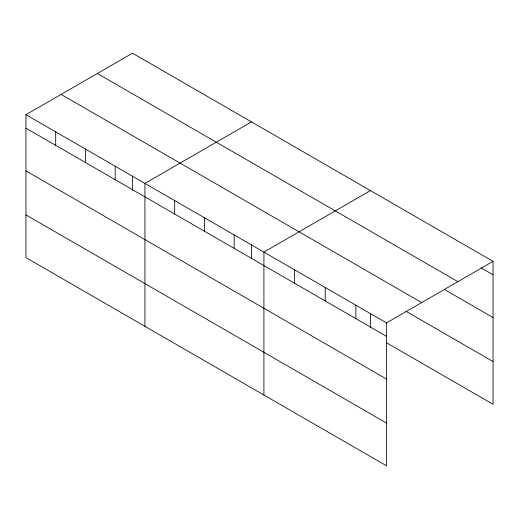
<?xml version="1.0" encoding="UTF-8"?>
<svg xmlns="http://www.w3.org/2000/svg" width="519" height="519" viewBox="0 0 519 519"><rect width="100%" height="100%" fill="white"/><g stroke="black" fill="none" stroke-linecap="round" stroke-linejoin="round"><path stroke-width="0.78" d="M25.95 114.718L386.506 322.883L386.506 465.796L25.95 257.632L25.95 114.718L132.494 53.204L493.05 261.368L493.05 404.282L386.48 342.754M251.475 121.9L144.931 183.408L144.931 326.328M370.462 190.59L263.918 252.104L263.918 395.017M386.506 322.883L493.05 261.368M481.21 267.986L493.05 274.817M97.332 73.503L457.888 281.668M444.29 289.394L493.05 317.544M61.112 94.419L421.668 302.583M405.981 311.296L493.05 361.561M25.95 128.167L386.506 336.331M25.95 170.887L386.506 379.058M25.95 214.905L386.506 423.076M370.462 313.353L370.462 327.865M355.859 305.185L355.859 318.64M325.212 287.494L325.212 300.942M294.565 269.802L294.565 283.251M251.475 244.663L251.475 258.365M234.173 234.932L234.173 248.38M204.428 217.759L204.428 231.208M174.682 200.587L174.682 214.036M132.494 175.967L132.494 190.473M115.186 166.236L115.186 179.684M85.44 149.063L85.44 162.512M55.695 131.891L55.695 145.339"/></g></svg>
